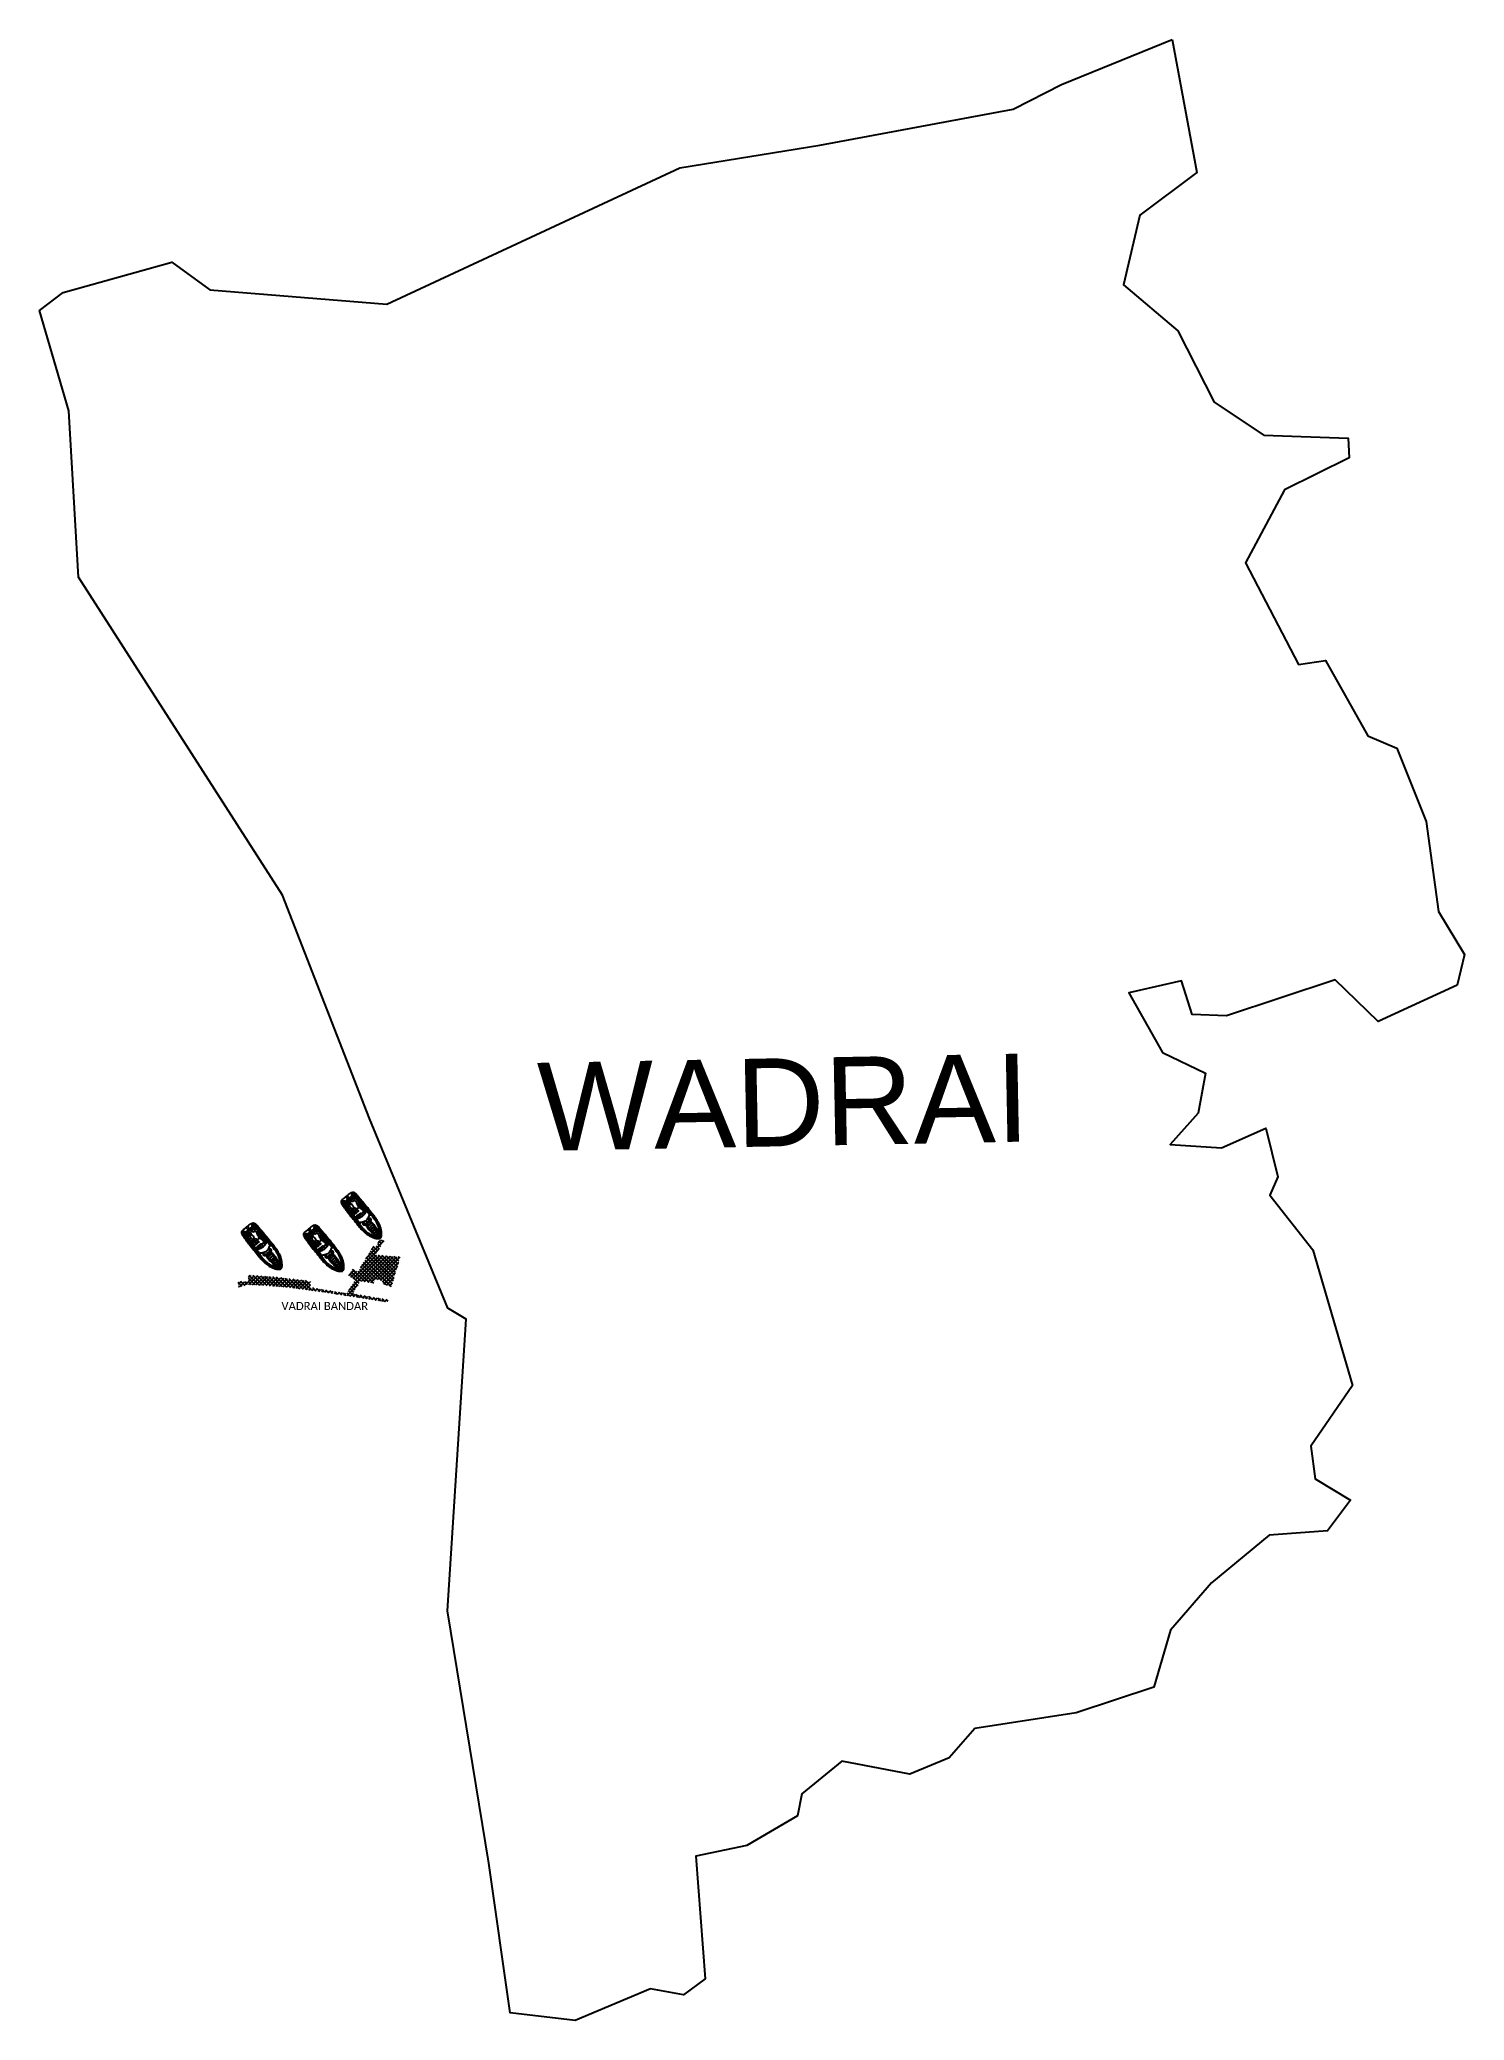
# Model space of a CAD drawing. Header units: metres. Extents: x 259555 to 261314, y 2175188 to 2177634.
import ezdxf

# ---------------------------------------------------------------- set-up
doc = ezdxf.new("R2010")
doc.units = ezdxf.units.M
for name, color, linetype in [('BOAT', 30, 'Continuous'), ('PORT', 5, 'Continuous'), ('PORT TEXT', 7, 'Continuous'), ('village', 3, 'Continuous'), ('VILLAGE NAME', 250, 'Continuous')]:
    doc.layers.add(name, color=color, linetype=linetype)
doc.styles.get("Standard").update_dxf_attribs({"font": 'simplex.shx'})

# ---------------------------------------------------------------- blocks, each defined once
blk = doc.blocks.new('3')
for p, q in [((15968, 14277), (15461, 14277)), ((15968, 14767), (15462, 14767)), ((15968, 15258), (15484, 15258)), ((15968, 15258), (16453, 15258)), ((15968, 14767), (16474, 14767)), ((15968, 14277), (16475, 14277)), ((15259, 11285), (14484, 11285)), ((15259, 11192), (14484, 11192)), ((14615, 10476), (15123, 10528)), ((14686, 10050), (15190, 10197)), ((16111, 11240), (16111, 11048)), ((16111, 11048), (16516, 11165)), ((16111, 11048), (16509, 11048)), ((16160, 9828), (17451, 9828)), ((16498, 9195), (16786, 9687)), ((16707, 11116), (16547, 11058)), ((16716, 11090), (16575, 11038)), ((16600, 11048), (16882, 11048)), ((16709, 10005), (16709, 10459)), ((16732, 9000), (17261, 9307)), ((16767, 11090), (16913, 11037)), ((16776, 11116), (16940, 11056)), ((16949, 11180), (17451, 11048)), ((16973, 11048), (17451, 11048)), ((14565, 8385), (15056, 8357)), ((14685, 6707), (14679, 6695)), ((14966, 7645), (15271, 8006)), ((15658, 7614), (15968, 7614)), ((15665, 7521), (15968, 7521)), ((16200, 7614), (15968, 7614)), ((16200, 7521), (15968, 7521)), ((16554, 7976), (16809, 7478)), ((16782, 8178), (17280, 7902)), ((16846, 8619), (17397, 8623)), ((17251, 6707), (17257, 6695))]:
    blk.add_line(p, q)
for points in [[(15968, 6127, -0.0173595), (14838, 6154, -0.1263403), (14305, 6306, -0.1728985), (14037, 6993, -0.0138842), (14014, 7606, -0.008973), (13973, 8482, -0.01509), (13946, 9483, 0.0022446), (13935, 11027, -0.0033421), (13932, 12742, -0.0169845), (13966, 13889, -0.0245459), (14062, 14750, -0.0679415), (14312, 15833, -0.0339485), (14615, 16539, -0.0220014), (14950, 17169, -0.0428716), (15373, 17727, -0.0595144), (15677, 17994, -0.0463644), (15850, 18096, -0.104882), (15968, 18127, -0.104882)], [(14099, 8543, 0.0064247), (14087, 9488, 0.0022175), (14076, 11029, -0.003368), (14066, 12757, -0.0246325), (14085, 13845, -0.0150373), (14174, 14559, -0.0254387), (14242, 14955, -0.0138434), (14434, 15768, -0.0402664), (14734, 16491, -0.0167294), (15107, 17121, -0.0297388), (15584, 17694, 0.0152497), (15841, 17933, -0.1323888), (15895, 17967, -0.0284417), (15920, 17975, -0.0284417)], [(14113, 8543, 0.0064236), (14100, 9488, 0.0022173), (14090, 11029, -0.0033685), (14080, 12757, -0.0246334), (14099, 13844, -0.0150384), (14188, 14557, -0.0254613), (14256, 14952, -0.0138393), (14448, 15764, -0.0402377), (14746, 16485, -0.0167146), (15118, 17113, -0.0296929), (15593, 17684, 0.0152343), (15851, 17923, -0.1340359), (15900, 17954, -0.0248791), (15920, 17960, -0.0248791)], [(14259, 13906, -0.0315957), (14324, 14539, -0.0049282), (14403, 14955, -0.0284396), (14598, 15666, -0.0428747), (14892, 16347, -0.0353475), (15257, 16991, -0.0240925), (15665, 17545, -0.0798371), (15920, 17811)], [(14273, 13906, -0.031592), (14338, 14536, -0.0049261), (14416, 14952, -0.0284363), (14611, 15661, -0.0428955), (14905, 16341, -0.0353632), (15268, 16984, -0.0241114), (15676, 17537, -0.0776575), (15920, 17794, -0.0776575)], [(14287, 13905, -0.0315883), (14351, 14534, -0.004924), (14430, 14949, -0.0284329), (14624, 15657, -0.0429166), (14917, 16334, -0.0353794), (15280, 16976, -0.0241302), (15687, 17529, -0.075408), (15920, 17776, -0.075408)], [(14314, 13904, -0.0315809), (14379, 14529, -0.0049198), (14457, 14944, -0.0284262), (14650, 15648, -0.0429591), (14942, 16322, -0.0354114), (15303, 16961, -0.0288289), (15644, 17425, -0.0923361), (15920, 17647, -0.0803279)], [(15968, 6127, 0.0173595), (17099, 6154, 0.1263403), (17632, 6306, 0.1728985), (17899, 6993, 0.0138842), (17922, 7606, 0.008973), (17963, 8482, 0.01509), (17990, 9483, -0.0022446), (18001, 11027, 0.0033421), (18004, 12742, 0.0169845), (17970, 13889, 0.0245459), (17874, 14750, 0.0679415), (17624, 15833, 0.0339485), (17321, 16539, 0.0220014), (16986, 17169, 0.0428716), (16563, 17727, 0.0595144), (16259, 17994, 0.0463644), (16086, 18096, 0.104882), (15968, 18127, 0.104882)], [(17837, 8543, -0.0064247), (17850, 9488, -0.0022175), (17860, 11029, 0.003368), (17870, 12757, 0.0246325), (17851, 13845, 0.0150373), (17762, 14559, 0.0254387), (17694, 14955, 0.0138434), (17502, 15768, 0.0402664), (17202, 16491, 0.0167294), (16829, 17121, 0.0297388), (16352, 17694, -0.0152497), (16095, 17933, 0.1323888), (16041, 17967, 0.0284417), (16016, 17975, 0.0284417)], [(17823, 8543, -0.0064236), (17836, 9488, -0.0022173), (17846, 11029, 0.0033685), (17856, 12757, 0.0246334), (17837, 13844, 0.0150384), (17748, 14557, 0.0254613), (17680, 14952, 0.0138393), (17489, 15764, 0.0402377), (17190, 16485, 0.0167146), (16818, 17113, 0.0296929), (16343, 17684, -0.0152343), (16085, 17923, 0.1340359), (16037, 17954, 0.0248791), (16016, 17960, 0.0248791)], [(17677, 13906, 0.0315957), (17612, 14539, 0.0049282), (17534, 14955, 0.0284396), (17338, 15666, 0.0428747), (17044, 16347, 0.0353475), (16679, 16991, 0.0240925), (16271, 17545, 0.0798371), (16016, 17811)], [(17663, 13906, 0.031592), (17598, 14536, 0.0049261), (17520, 14952, 0.0284363), (17325, 15661, 0.0428955), (17032, 16341, 0.0353632), (16668, 16984, 0.0241114), (16260, 17537, 0.0776575), (16016, 17794, 0.0776575)], [(17649, 13905, 0.0315883), (17585, 14534, 0.004924), (17507, 14949, 0.0284329), (17312, 15657, 0.0429166), (17019, 16334, 0.0353794), (16656, 16976, 0.0241302), (16249, 17529, 0.075408), (16016, 17776, 0.075408)], [(17622, 13904, 0.0315809), (17558, 14529, 0.0049198), (17480, 14944, 0.0284262), (17286, 15648, 0.0429591), (16995, 16322, 0.0354114), (16633, 16961, 0.0288289), (16292, 17425, 0.0923361), (16016, 17647, 0.0803279)], [(14259, 13906), (14240, 13499), (14230, 13027), (14235, 12258), (14235, 11203), (14254, 9510, -0.0026015), (14274, 8591, 0.004411), (14291, 7810, 0.0130085), (14327, 7273, 0.1133962), (14429, 6986, 0.1460048), (14570, 6865, 1.5952193)], [(14273, 13905), (14254, 13498), (14244, 13027), (14249, 12258), (14249, 11203), (14268, 9511, -0.0026013), (14288, 8592, 0.0044108), (14305, 7810, 0.0130029), (14341, 7275, 0.1133374), (14441, 6994, 0.1448206), (14573, 6879, 0.1389874)], [(14287, 13905), (14267, 13498), (14258, 13027), (14263, 12258), (14263, 11203), (14282, 9511, -0.0026011), (14302, 8592, 0.0044105), (14319, 7811, 0.0129972), (14355, 7276, 0.1132762), (14453, 7001, 0.142458), (14576, 6893, 0.142458)], [(14314, 13903), (14295, 13497), (14285, 13026), (14290, 12259), (14290, 11203), (14310, 9511, -0.0026006), (14330, 8592, 0.0044099), (14346, 7812, 0.002867), (14352, 7694, 0.002867)], [(15309, 13138), (15309, 13746, 0.4830629), (14927, 13449, 0.5002399), (15309, 13138, 0.4184236)], [(15510, 16937), (15621, 16929, 0.3822208), (15724, 16994), (15807, 17415, 0.7865441), (15746, 17463), (15428, 17125, 0.616464), (15510, 16937, 3.8449075)], [(16426, 16937), (16315, 16929, -0.3822208), (16212, 16994), (16129, 17415, -0.7865441), (16190, 17463), (16508, 17125, -0.616464), (16426, 16937, -3.8449075)], [(16627, 13138), (16627, 13746, -0.4830629), (17009, 13449, -0.5002399), (16627, 13138, -0.4184236)], [(17649, 13905), (17669, 13498), (17679, 13027), (17674, 12258), (17674, 11203), (17654, 9511, 0.0026011), (17634, 8592, -0.0044105), (17618, 7811, -0.0129972), (17581, 7276, -0.1132762), (17484, 7001, -0.142458), (17360, 6893, -0.142458)], [(17663, 13905), (17683, 13498), (17692, 13027), (17687, 12258), (17687, 11203), (17668, 9511, 0.0026013), (17648, 8592, -0.0044108), (17631, 7810, -0.0130029), (17595, 7275, -0.1133374), (17495, 6994, -0.1448206), (17363, 6879, -0.1389874)], [(17677, 13906), (17696, 13499), (17706, 13027), (17701, 12258), (17701, 11203), (17682, 9510, 0.0026015), (17662, 8591, -0.004411), (17645, 7810, -0.0130085), (17609, 7273, -0.1133962), (17507, 6986, -0.1460048), (17366, 6865, -1.5952193)], [(17622, 13903), (17641, 13497), (17651, 13026), (17646, 12259), (17646, 11203), (17627, 9511, 0.0026006), (17606, 8592, -0.0044099), (17590, 7812, -0.002867), (17584, 7694, -0.002867)], [(15703, 7337), (15453, 7337, -0.2027224), (14593, 7704, -0.1787681), (14419, 8123, 0.0100277), (14401, 8982, -0.0053564), (14389, 10399, -0.0166054), (14407, 11545, 0.0189213), (14421, 12735, -0.9258732), (14467, 12742, -0.0412022), (14487, 12530, -0.0244615), (14489, 11848, 0.0128878), (14496, 10534, -0.0193586), (14481, 9766, 0.0023754), (14464, 8876, -0.0063862), (14468, 8310, -0.0136557), (14465, 8083, -0.8627057), (14422, 8078, 0.6480891)], [(14436, 8081, -0.0164878), (14433, 8123, 0.0100227), (14415, 8982, -0.0053564), (14403, 10399, -0.0166073), (14421, 11545, 0.0189212), (14435, 12735, 0.0114302), (14435, 12736, -0.9132826), (14454, 12739, -0.0411744), (14474, 12530, -0.0244777), (14475, 11849, 0.0128888), (14483, 10534, -0.0193623), (14468, 9766, 0.0023766), (14450, 8876, -0.0063905), (14454, 8310, -0.0136639), (14452, 8084, 0.0007008), (14452, 8084, -0.8199757), (14436, 8081, -0.8199757)], [(16017, 9822), (15456, 9822, 0.1583223), (15267, 9218, -0.4176758), (15128, 9062), (14467, 9062)], [(14478, 9640), (15066, 9640, -0.4060884), (15274, 9347)], [(15968, 11837, 0.0336875), (15117, 11708, 0.0518794), (14484, 11431, 1.92312)], [(15968, 13072, 0.0964027), (15128, 12858, 0.0405382), (14488, 12513, 1.92312)], [(15890, 11827), (15890, 11428, 0.4629247), (16111, 11240), (16433, 11260)], [(15890, 11428), (15890, 11255, 0.5457371), (16111, 11112, 0.2829046)], [(15890, 11255), (15890, 11192, 0.5168392), (16111, 11048, 0.2829046)], [(15968, 13072, -0.0964027), (16808, 12858, -0.0405382), (17448, 12513, -1.92312)], [(15968, 11837, -0.0336875), (16819, 11708, -0.0518794), (17452, 11431, -1.92312)], [(16029, 9960, -0.1640086), (15991, 10360, -0.4075591), (16120, 10414, 0.2046602), (16640, 10437, -0.2865695), (16778, 10441, 0.1987589), (17315, 10404, -0.4514797), (17447, 10380, -1.4639709)], [(16017, 9822, -0.2912689), (16031, 9962, -0.2998669), (16120, 9974, 0.2734776), (16640, 9983, -0.2865695), (16778, 9987, 0.1987589), (17315, 9951, -0.4514797), (17447, 9926, -1.4639709)], [(16209, 7337), (16201, 7447), (16199, 7780, -0.4480431), (16355, 7939, 0.0255607), (16524, 7967, 0.1567601), (16694, 8068, 0.1442879), (16785, 8185, 0.0794269), (16845, 8458, 0.0541789), (16830, 8771, 0.127294), (16729, 9003, -0.0251947), (16615, 9133, 0.1126559), (16496, 9195, 0.0616523), (16330, 9221, -0.2222783), (16204, 9276, -0.0491085), (16118, 9377, -0.0999703), (16052, 9503, -0.0459923), (16023, 9712), (16017, 9822)], [(16209, 7337), (16484, 7337, 0.2027224), (17343, 7704, 0.1787681), (17517, 8123, -0.0100277), (17535, 8982, 0.0053564), (17547, 10399, 0.0166054), (17529, 11545, -0.0189213), (17515, 12735, 0.9258732), (17469, 12742, 0.0412022), (17449, 12530, 0.0244615), (17448, 11848, -0.0128878), (17440, 10534, 0.0193586), (17455, 9766, -0.0023754), (17473, 8876, 0.0063862), (17468, 8310, 0.0136557), (17471, 8083, 0.8627057), (17514, 8078, -0.6480891)], [(17500, 8081, 0.0164878), (17503, 8123, -0.0100227), (17522, 8982, 0.0053564), (17533, 10399, 0.0166073), (17516, 11545, -0.0189212), (17501, 12735, -0.0114302), (17501, 12736, 0.9132826), (17482, 12739, 0.0411744), (17463, 12530, 0.0244777), (17461, 11849, -0.0128888), (17454, 10534, 0.0193623), (17469, 9766, -0.0023766), (17486, 8876, 0.0063905), (17482, 8310, 0.0136639), (17485, 8084, -0.0007008), (17485, 8084, 0.8199757), (17500, 8081, 0.8199757)], [(14623, 6459, -0.1643933), (14408, 6486, -0.1886842), (14159, 6722, -0.1075801), (14019, 7335)], [(14099, 8543, -0.0029416), (14109, 7856, 0.0020134), (14118, 7419, 0.1304424), (14196, 7108, 0.261246), (14560, 6796, 0.2091974)], [(14113, 8543, -0.0029414), (14123, 7857, 0.0020144), (14132, 7419, 0.1309924), (14209, 7113, 0.2618322), (14563, 6810, 0.2618322)], [(15148, 7123, -0.0433335), (14832, 7204, -0.18333), (14416, 7523, -0.1239848), (14329, 7900, 0.0153773), (14309, 8173)], [(15145, 7110, -0.043195), (14828, 7191, -0.1834147), (14404, 7516, -0.0945114), (14319, 7806)], [(16789, 7123, 0.0433335), (17104, 7204, 0.18333), (17520, 7523, 0.1239848), (17607, 7900, -0.0153773), (17627, 8173)], [(16792, 7110, 0.043195), (17108, 7191, 0.1834147), (17532, 7516, 0.0945114), (17617, 7806)], [(17313, 6459, 0.1643933), (17529, 6486, 0.1886842), (17777, 6722, 0.1075801), (17917, 7335)], [(17823, 8543, 0.0029414), (17813, 7857, -0.0020144), (17804, 7419, -0.1309924), (17728, 7113, -0.2618322), (17373, 6810, -0.2618322)], [(17837, 8543, 0.0029416), (17827, 7856, -0.0020134), (17818, 7419, -0.1304424), (17740, 7108, -0.261246), (17376, 6796, -0.2091974)]]:
    blk.add_lwpolyline(points, format="xyb")
for points in [[(15920, 17243), (15920, 18087)], [(15920, 18087), (15920, 17236)], [(16016, 18087), (16016, 17236)], [(16016, 17243), (16016, 18087)], [(14061, 13154), (14037, 13154), (14037, 12891), (14063, 12891)], [(14086, 9609), (14068, 9609), (14068, 9357), (14090, 9357)], [(14076, 12891), (14095, 12891), (14095, 13154), (14075, 13154)], [(14104, 9357), (14117, 9357), (14117, 9609), (14100, 9609)], [(14515, 11449), (14515, 11377), (15160, 11377), (15160, 11717)], [(15890, 11192), (15259, 11192), (15259, 11737)], [(15890, 11285), (15259, 11285)], [(17067, 11264), (17452, 11259)], [(17833, 9357), (17819, 9357), (17819, 9609), (17836, 9609)], [(17860, 12891), (17842, 12891), (17842, 13154), (17862, 13154)], [(17850, 9609), (17868, 9609), (17868, 9357), (17846, 9357)], [(17875, 13154), (17899, 13154), (17899, 12891), (17874, 12891)], [(14111, 7762), (14086, 7762), (14086, 7507), (14116, 7507)], [(14130, 7507), (14139, 7507), (14139, 7762), (14125, 7762)], [(17806, 7507), (17797, 7507), (17797, 7762), (17812, 7762)], [(17825, 7762), (17850, 7762), (17850, 7507), (17820, 7507)]]:
    blk.add_lwpolyline(points)
for points in [[(15282, 13161), (15282, 13724, 0.460147), (14955, 13448, 0.4770604)], [(15512, 16972), (15626, 16964, 0.3830689), (15690, 17002), (15774, 17428, 0.8536356), (15769, 17437), (15454, 17102, 0.6135269)], [(16424, 16972), (16311, 16964, -0.3830689), (16246, 17002), (16162, 17428, -0.8536356), (16167, 17437), (16482, 17102, -0.6135269)], [(16654, 13161), (16654, 13724, -0.460147), (16981, 13448, -0.4770604)], [(16942, 9799, 0.9177055), (16944, 9656, -0.209704), (17282, 9330, 0.850912), (17403, 9348), (17403, 9679, 0.435659), (17310, 9777)]]:
    blk.add_lwpolyline(points, format="xyb", close=True)
for points in [[(14753, 9417), (14668, 9620), (14885, 9592)], [(14753, 9310), (14668, 9108), (14885, 9136)], [(15542, 6884), (15602, 7202), (15175, 7247), (15104, 6927)], [(15531, 6898), (15586, 7190), (15186, 7232), (15121, 6939)], [(15751, 6190), (15751, 6747), (16185, 6747), (16185, 6190)], [(16394, 6884), (16334, 7202), (16761, 7247), (16832, 6927)], [(16405, 6898), (16351, 7190), (16751, 7232), (16815, 6939)]]:
    blk.add_lwpolyline(points, close=True)
for centre, radius in [((15572, 17779), 56.4), ((15730, 17935), 62.8), ((16206, 17935), 62.8), ((16365, 17779), 56.4), ((15968, 16104), 341), ((15968, 16104), 341), ((15968, 16104), 314), ((15968, 16104), 314), ((15955, 17042), 139), ((15874, 13634), 55), ((15982, 17042), 139), ((16063, 13634), 55), ((14851, 9364), 29.4), ((16957, 9728), 54.8), ((17179, 9578), 35.5), ((17302, 9689), 54.8), ((17339, 9377), 54.8), ((14772, 6883), 196), ((14772, 6883), 182), ((17164, 6883), 196), ((17164, 6883), 182)]:
    blk.add_circle(centre, radius)
for centre, radius, start, end in [((15968, 18020), 82.1, 53.90736, 126.09264), ((15968, 18020), 82.1, 53.90736, 126.09264), ((14085, 13775), 42.7, 91.31956, 261.72615), ((14085, 13775), 42.7, 280.38504, 72.66067), ((14404, 15632), 42.7, 81.61585, 249.71152), ((14404, 15632), 42.7, 268.34658, 62.98079), ((15081, 17062), 42.7, 70.23043, 225.37248), ((15081, 17062), 42.7, 244.01024, 51.59266), ((15568, 15839), 36.3, 29.19461, 175.66235), ((15956, 16061), 410, 209.93923, 271.74035), ((19250, 16002), 3624, 163.32738, 178.39819), ((15916, 13389), 521, 84.27352, 120.87586), ((15910, 13368), 414, 81.28846, 129.03821), ((15910, 13368), 386, 81.28846, 132.49558), ((15955, 17042), 204, 99.88397, 72.33353), ((15982, 17042), 204, 107.66647, 80.11603), ((16027, 13368), 414, 50.96179, 98.71154), ((15981, 16061), 410, 268.25965, 330.06077), ((16020, 13389), 521, 59.12414, 95.72648), ((16027, 13368), 386, 47.50442, 98.71154), ((12687, 16002), 3624, 1.60181, 16.67262), ((16368, 15839), 36.3, 4.33765, 150.80539), ((16856, 17062), 42.7, 128.40734, 295.98976), ((16856, 17062), 42.7, 314.62752, 109.76957), ((17533, 15632), 42.7, 117.01921, 271.65342), ((17533, 15632), 42.7, 290.28848, 98.38415), ((17852, 13775), 42.7, 107.33933, 259.61496), ((17852, 13775), 42.7, 278.27385, 88.68044), ((14070, 12461), 42.7, 95.0301, 265.12922), ((14070, 12461), 42.7, 283.78939, 76.36993), ((14111, 9364), 562, 327.46856, 29.35604), ((16458, 10167), 404, 143.20002, 207.40418), ((18206, 8564), 2009, 160.89952, 198.3721), ((16746, 11816), 638, 240.62497, 253.97599), ((16746, 11816), 638, 259.94911, 264.18902), ((16902, 11220), 223, 176.11544, 176.38475), ((16902, 11220), 223, 185.60252, 211.59538), ((16742, 11222), 62.3, 10.8023, 169.14786), ((16741, 11103), 29.9, 180, 0), ((16581, 11220), 223, 328.40462, 356.0447), ((16746, 11816), 638, 274.90249, 281.24181), ((16581, 11220), 223, 3.61525, 3.88456), ((16746, 11816), 638, 285.4342, 300.19), ((16960, 10167), 404, 326.62445, 34.77194), ((17857, 11177), 42.7, 101.222, 257.47113), ((17866, 12461), 42.7, 103.63007, 256.21061), ((17857, 11177), 42.7, 276.09534, 82.5978), ((17866, 12461), 42.7, 274.87078, 84.9699), ((15190, 6739), 633, 165.99567, 206.33128), ((15233, 6626), 633, 172.12538, 195.35791), ((14772, 6883), 238, 225.77259, 10.67419), ((14772, 6883), 210, 243.7243, 10.67419), ((17164, 6883), 238, 169.32581, 314.22741), ((17164, 6883), 210, 169.32581, 296.2757), ((16746, 6739), 633, 333.66872, 14.00433), ((16703, 6626), 633, 344.64209, 7.87462)]:
    blk.add_arc(centre, radius, start, end)
for centre, major_axis, ratio in [((15045, 9368), (9, 195), 0.7581166), ((16741, 11103), (254, 0), 0.5330921)]:
    blk.add_ellipse(centre, major_axis=major_axis, ratio=ratio)
for start_param, end_param in [(0.8300122, 1.5768462), (4.712389, 5.2323421)]:
    blk.add_ellipse((16750, 11264), major_axis=(0, 745), ratio=0.4253193, start_param=start_param, end_param=end_param)
for points, knots in [([(15968, 13487), (15732, 13507), (15484, 13592), (15248, 14016), (15219, 14267), (15199, 14975), (15273, 15428), (15346, 16250), (15392, 16600), (15444, 16963)], [0, 0, 0, 0, 0.0462196, 0.0462196, 0.09243919, 0.09243919, 0.19473251, 0.19473251, 0.27090841, 0.27090841, 0.27090841, 0.27090841]), ([(15969, 13501), (15726, 13521), (15478, 13616), (15250, 14057), (15229, 14313), (15218, 15025), (15289, 15480), (15364, 16281), (15407, 16611), (15456, 16954)], [0, 0, 0, 0, 0.0480884, 0.0480884, 0.09617679, 0.09617679, 0.19853767, 0.19853767, 0.2704106, 0.2704106, 0.2704106, 0.2704106]), ([(15649, 13652), (15601, 13675), (15412, 13793), (15236, 14361), (15332, 15175), (15389, 16086), (15474, 16690), (15509, 16937)], [0.02340441, 0.02340441, 0.02340441, 0.02340441, 0.03509423, 0.07391115, 0.13825098, 0.21657134, 0.27090841, 0.27090841, 0.27090841, 0.27090841]), ([(15973, 13542), (15725, 13563), (15488, 13664), (15279, 14119), (15266, 14382), (15267, 15105), (15336, 15571), (15414, 16347), (15454, 16644), (15496, 16939)], [0, 0, 0, 0, 0.0508337, 0.0508337, 0.1016674, 0.1016674, 0.20603281, 0.20603281, 0.27090841, 0.27090841, 0.27090841, 0.27090841]), ([(15649, 13689), (15563, 13734), (15491, 13794), (15341, 14062), (15312, 14307), (15306, 14741), (15331, 14954), (15389, 15603), (15418, 16042), (15493, 16627), (15515, 16780), (15537, 16933)], [0.02482538, 0.02482538, 0.02482538, 0.02482538, 0.0474598, 0.0474598, 0.0949196, 0.0949196, 0.1423794, 0.1423794, 0.23729899, 0.23729899, 0.27090841, 0.27090841, 0.27090841, 0.27090841]), ([(15649, 13836), (15408, 13994), (15463, 14437), (15459, 14880), (15499, 15460), (15532, 15842)], [0.03136606, 0.03136606, 0.03136606, 0.03136606, 0.10847437, 0.10847437, 0.19207292, 0.19207292, 0.19207292, 0.19207292]), ([(15963, 13542), (16212, 13563), (16448, 13664), (16658, 14119), (16670, 14382), (16669, 15105), (16600, 15571), (16522, 16347), (16482, 16644), (16441, 16939)], [0, 0, 0, 0, 0.0508337, 0.0508337, 0.1016674, 0.1016674, 0.20603281, 0.20603281, 0.27090841, 0.27090841, 0.27090841, 0.27090841]), ([(15967, 13501), (16210, 13521), (16458, 13616), (16686, 14057), (16707, 14313), (16718, 15025), (16647, 15480), (16572, 16281), (16529, 16611), (16480, 16954)], [0, 0, 0, 0, 0.0480884, 0.0480884, 0.09617679, 0.09617679, 0.19853767, 0.19853767, 0.2704106, 0.2704106, 0.2704106, 0.2704106]), ([(15968, 13487), (16204, 13507), (16453, 13592), (16688, 14016), (16717, 14267), (16737, 14975), (16664, 15428), (16591, 16250), (16544, 16600), (16493, 16963)], [0, 0, 0, 0, 0.0462196, 0.0462196, 0.09243919, 0.09243919, 0.19473251, 0.19473251, 0.27090841, 0.27090841, 0.27090841, 0.27090841]), ([(16287, 13652), (16335, 13675), (16525, 13793), (16700, 14361), (16604, 15175), (16547, 16086), (16462, 16690), (16427, 16937)], [0.02340441, 0.02340441, 0.02340441, 0.02340441, 0.03509423, 0.07391115, 0.13825098, 0.21657134, 0.27090841, 0.27090841, 0.27090841, 0.27090841]), ([(16287, 13689), (16373, 13734), (16445, 13794), (16596, 14062), (16624, 14307), (16630, 14741), (16605, 14954), (16547, 15603), (16518, 16042), (16443, 16627), (16421, 16780), (16400, 16933)], [0.02482538, 0.02482538, 0.02482538, 0.02482538, 0.0474598, 0.0474598, 0.0949196, 0.0949196, 0.1423794, 0.1423794, 0.23729899, 0.23729899, 0.27090841, 0.27090841, 0.27090841, 0.27090841]), ([(16287, 13836), (16528, 13994), (16473, 14437), (16478, 14880), (16438, 15460), (16404, 15842)], [0.03136606, 0.03136606, 0.03136606, 0.03136606, 0.10847437, 0.10847437, 0.19207292, 0.19207292, 0.19207292, 0.19207292]), ([(15052, 9535), (14987, 9538), (14916, 9443), (14934, 9243), (15011, 9180), (15140, 9235), (15185, 9361), (15132, 9502), (15091, 9534), (15052, 9535)], [0, 0, 0, 0, 1.7432734, 1.7432734, 3.4865468, 3.4865468, 5.2298202, 5.2298202, 6.2831853, 6.2831853, 6.2831853, 6.2831853]), ([(16201, 7447), (16516, 7472), (16799, 7555), (17218, 7923), (17295, 8203), (17283, 8817), (17280, 9139), (16921, 9535), (16618, 9678), (16234, 9723), (16133, 9718), (16023, 9712)], [0, 0, 0, 0, 0.06841019, 0.06841019, 0.13682037, 0.13682037, 0.20523056, 0.20523056, 0.27364074, 0.27364074, 0.29746041, 0.29746041, 0.29746041, 0.29746041]), ([(16967, 11103), (16967, 11131), (16932, 11170), (16732, 11234), (16533, 11172), (16501, 11059), (16647, 10979), (16901, 11012), (16967, 11066), (16967, 11103)], [0, 0, 0, 0, 1.0314508, 1.0314508, 2.9924553, 2.9924553, 4.9534598, 4.9534598, 6.2831853, 6.2831853, 6.2831853, 6.2831853]), ([(15968, 7083), (15929, 7084), (15864, 7085), (15768, 7105), (15689, 7142), (15639, 7120), (15620, 7111)], [0, 0, 0, 0, 0.008409254, 0.014054591, 0.021480758, 0.025832557, 0.025832557, 0.025832557, 0.025832557]), ([(15968, 7083), (16007, 7084), (16072, 7085), (16168, 7105), (16247, 7142), (16297, 7120), (16316, 7111)], [0, 0, 0, 0, 0.008409254, 0.014054591, 0.021480758, 0.025832557, 0.025832557, 0.025832557, 0.025832557])]:
    blk.add_open_spline(points, degree=3, knots=knots)
for points in [[(15136, 8973), (15186, 8923), (15176, 8825), (15107, 8721), (15061, 8595), (15050, 8401), (15082, 8264), (15183, 8106), (15276, 8002), (15438, 7944), (15553, 7941), (15632, 7930), (15661, 7872), (15664, 7739), (15672, 7484), (15681, 7356), (15539, 7346), (15273, 7387), (15079, 7462), (14874, 7581), (14702, 7758), (14590, 7948), (14518, 8142), (14475, 8343), (14471, 8559), (14511, 8775), (14572, 8883), (14659, 8974), (14821, 9056), (14930, 9062), (15065, 9062), (15139, 9040), (15136, 8973), (15072, 8963), (14926, 8967), (14800, 8947), (14687, 8877), (14611, 8786), (14574, 8652), (14564, 8398), (14608, 8189), (14676, 8002), (14755, 7851), (14833, 7757), (14949, 7656), (15107, 7567), (15233, 7520), (15384, 7487), (15510, 7473), (15599, 7466), (15666, 7458), (15685, 7420)], [(15046, 11077), (15099, 11081), (15166, 11095), (15162, 11159), (15052, 11172), (14839, 11120), (14632, 10955), (14528, 10686), (14498, 10423), (14541, 10108), (14677, 9833), (14836, 9713), (15089, 9658), (15202, 9664), (15248, 9693), (15224, 9747), (15165, 9753), (14962, 9778), (14826, 9849), (14723, 9975), (14661, 10121), (14625, 10316), (14616, 10504), (14645, 10676), (14703, 10848), (14826, 10978), (14985, 11065), (15046, 11077)], [(15242, 9728), (15284, 9784), (15301, 9859), (15256, 9987), (15219, 10089), (15176, 10257), (15125, 10513), (15113, 10650), (15108, 10792), (15116, 10904), (15133, 11003), (15134, 11082)], [(16209, 7337), (16522, 7376), (16865, 7508), (17113, 7684), (17315, 7972), (17390, 8261), (17396, 8665), (17355, 9089), (17199, 9393), (16901, 9625), (16608, 9762), (16270, 9827), (16017, 9822)], [(14949, 6725), (14889, 6660), (14751, 6592), (14670, 6567), (14631, 6512), (14623, 6459)], [(15968, 6876), (15852, 6882), (15776, 6899), (15676, 6923), (15593, 6891), (15412, 6853), (15219, 6882), (15120, 6923), (15057, 6932), (14965, 6919)], [(15703, 7337), (15662, 7244), (15622, 7119), (15577, 6884)], [(15968, 6876), (16084, 6882), (16160, 6899), (16260, 6923), (16343, 6891), (16524, 6853), (16718, 6882), (16816, 6923), (16880, 6932), (16971, 6919)], [(16209, 7337), (16274, 7244), (16314, 7119), (16359, 6884)], [(16987, 6725), (17047, 6660), (17185, 6592), (17266, 6567), (17305, 6512), (17313, 6459)]]:
    blk.add_spline(points, degree=3)
for points in [[(16384, 11788), (16361, 11630), (16361, 11448), (16406, 11260)], [(17133, 11590), (17134, 11485), (17123, 11373), (17096, 11260)]]:
    blk.add_open_spline(points, degree=3)

msp = doc.modelspace()

# ---------------------------------------------------------------- hatches: boundary and pattern name
at = {"layer": 'PORT'}
h = msp.add_hatch(dxfattribs=at)
h.set_pattern_fill('ANSI37', color=256)
h.paths.add_polyline_path([(259997.9, 2176123.3), (259999.2, 2176129.9), (260000.2, 2176129.7), (260000.4, 2176130.5), (259969.5, 2176132.9), (259979.9, 2176151), (259974.3, 2176151.5), (259969.5, 2176142.5), (259966.7, 2176143.9), (259947.6, 2176112.1), (259941.2, 2176116.1), (259935.8, 2176107.9), (259944.5, 2176102), (259934.1, 2176085.7), (259923, 2176087.3), (259911.3, 2176089), (259900.4, 2176090.9), (259888.8, 2176092.8), (259889.6, 2176099.7), (259885, 2176100.4), (259885.1, 2176101.2), (259848, 2176105.1), (259848, 2176105.5), (259846.1, 2176105.6), (259812.9, 2176107.9), (259812.4, 2176099.7), (259799.7, 2176100.4), (259800.4, 2176093.5), (259803.6, 2176093.9), (259811.6, 2176096.6), (259813.7, 2176096.4), (259832.9, 2176095.5), (259862.9, 2176093), (259903.2, 2176087.5), (259936.9, 2176082.5), (259965.2, 2176077.8), (259984.5, 2176074.9), (259985.5, 2176077.7), (259941.3, 2176084.8), (259950.4, 2176101), (259967.3, 2176098.2), (259968.3, 2176103.6), (259978.5, 2176101.2), (259977.6, 2176097.7), (259988.8, 2176093.9)])

# ---------------------------------------------------------------- linework, layer by layer
at = {"color": 3, "flags": 128}
msp.add_lwpolyline([(260816.5, 2177578.7), (260953.1, 2177634)], dxfattribs=at)
at = {"layer": 'PORT', "const_width": 0.1}
msp.add_lwpolyline([(259984.5, 2176074.9), (259965.2, 2176077.8), (259936.9, 2176082.5), (259903.2, 2176087.5), (259862.9, 2176093), (259832.9, 2176095.5), (259813.7, 2176096.4), (259811.6, 2176096.6), (259803.6, 2176093.9), (259800.4, 2176093.5), (259799.7, 2176100.4), (259812.4, 2176099.7), (259812.9, 2176107.9), (259846.1, 2176105.6), (259848, 2176105.5), (259848, 2176105.1), (259885.1, 2176101.2), (259885, 2176100.4), (259889.6, 2176099.7), (259888.8, 2176092.8), (259900.4, 2176090.9), (259911.3, 2176089), (259923, 2176087.3), (259934.1, 2176085.7), (259944.5, 2176102), (259935.8, 2176107.9), (259941.2, 2176116.1), (259947.6, 2176112.1), (259966.7, 2176143.9), (259969.5, 2176142.5), (259974.3, 2176151.5), (259979.9, 2176151), (259969.5, 2176132.9), (260000.4, 2176130.5), (260000.2, 2176129.7), (259999.2, 2176129.9), (259997.9, 2176123.3), (259988.8, 2176093.9), (259977.6, 2176097.7), (259978.5, 2176101.2), (259968.3, 2176103.6), (259967.3, 2176098.2), (259950.4, 2176101), (259941.3, 2176084.8), (259985.5, 2176077.7)], close=True, dxfattribs=at)
at = {"layer": 'village', "color": 3}
for points in [[(260953.1, 2177634, 0), (260983.3, 2177470, 0), (260913.2, 2177417.1, 0), (260892.9, 2177331.3, 0), (260959.9, 2177274.4, 0), (261004.9, 2177186.2, 0), (261066.2, 2177145.6, 0), (261170.4, 2177141.8, 0), (261171.6, 2177117.3, 0), (261091.9, 2177078.1, 0), (261043.6, 2176987.7, 0), (261109.1, 2176862.4, 0), (261142.3, 2176867.3, 0), (261194.6, 2176774, 0), (261230.3, 2176758.8, 0), (261266.8, 2176668.3, 0), (261281.9, 2176557.1, 0), (261313.8, 2176504, 0)], [(261313.8, 2176504, 0), (261304.7, 2176466.3, 0), (261207.4, 2176421.3, 0), (261154.3, 2176472.9, 0), (261020.2, 2176428.3, 0), (260977.5, 2176430.2, 0), (260964.5, 2176471.6, 0), (260899.5, 2176456.8, 0), (260941, 2176382.9, 0), (260994.1, 2176357.4, 0), (260985, 2176308, 0), (260950.7, 2176269.6, 0), (261013.8, 2176265.5, 0), (261068.7, 2176289.8, 0), (261083.3, 2176229.4, 0), (261073.5, 2176206.7, 0), (261126.6, 2176139.5, 0), (261175.8, 2175971.7, 0), (261124.1, 2175896.8, 0), (261129.6, 2175856.6, 0), (261173.1, 2175830, 0), (261144.8, 2175792.3, 0), (261072.8, 2175787.1, 0), (261001.4, 2175728.3, 0), (260950.8, 2175669.5, 0), (260930.3, 2175599.4, 0), (260834.3, 2175567.4, 0), (260709.4, 2175548.4, 0), (260677.5, 2175511.8, 0), (260628.9, 2175492, 0), (260545.3, 2175507.8, 0), (260495.8, 2175467.4, 0), (260490.5, 2175440.2, 0), (260427.8, 2175403.9, 0), (260365, 2175390.7, 0), (260376.2, 2175239, 0), (260349.7, 2175219.3, 0), (260308.8, 2175226.8, 0), (260216, 2175187.7, 0), (260135.8, 2175197.1, 0), (260109.1, 2175381.8, 0), (260058.4, 2175693.7, 0), (260081.4, 2176053.6, 0), (260058.8, 2176067.3, 0), (259961.8, 2176301.5, 0), (259854.4, 2176577.5, 0), (259602.5, 2176970.3, 0), (259590.8, 2177175.5, 0), (259554.6, 2177299.5, 0), (259583.9, 2177321.6, 0), (259718, 2177359, 0), (259764.6, 2177325, 0), (259983.2, 2177307.4, 0), (260345.1, 2177475.5, 0), (260518.1, 2177503.6, 0), (260756.5, 2177547.9, 0), (260816.5, 2177578.7, 0)]]:
    msp.add_polyline3d(points, dxfattribs=at)

# ---------------------------------------------------------------- block references
at = {"layer": 'BOAT', "xscale": 0.005558270232777463, "yscale": 0.005558270232777463, "zscale": 0.005558270232777463, "rotation": 218.8084542288104}
for p in [(259981.3, 2176287.8), (259858.4, 2176249.9), (259934.8, 2176247.4)]:
    msp.add_blockref('3', p, dxfattribs=at)

# ---------------------------------------------------------------- texts
at = {"layer": 'PORT TEXT', "insert": (259853.2, 2176075), "char_height": 10, "attachment_point": 1}
msp.add_mtext_dynamic_manual_height_columns('{\\fCalibri|b0|i0|c0|p34;VADRAI BANDAR}', width=130.119, gutter_width=1, heights=[0], dxfattribs=at)
at = {"layer": 'VILLAGE NAME', "insert": (260168.3, 2176370.2), "char_height": 108.748, "attachment_point": 1, "rotation": 1.1028}
msp.add_mtext_dynamic_manual_height_columns('{\\fArial|b0|i0|c0|p34;WADRAI}', width=726.929, gutter_width=543.7, heights=[0], dxfattribs=at)

doc.saveas('drawing.dxf')
